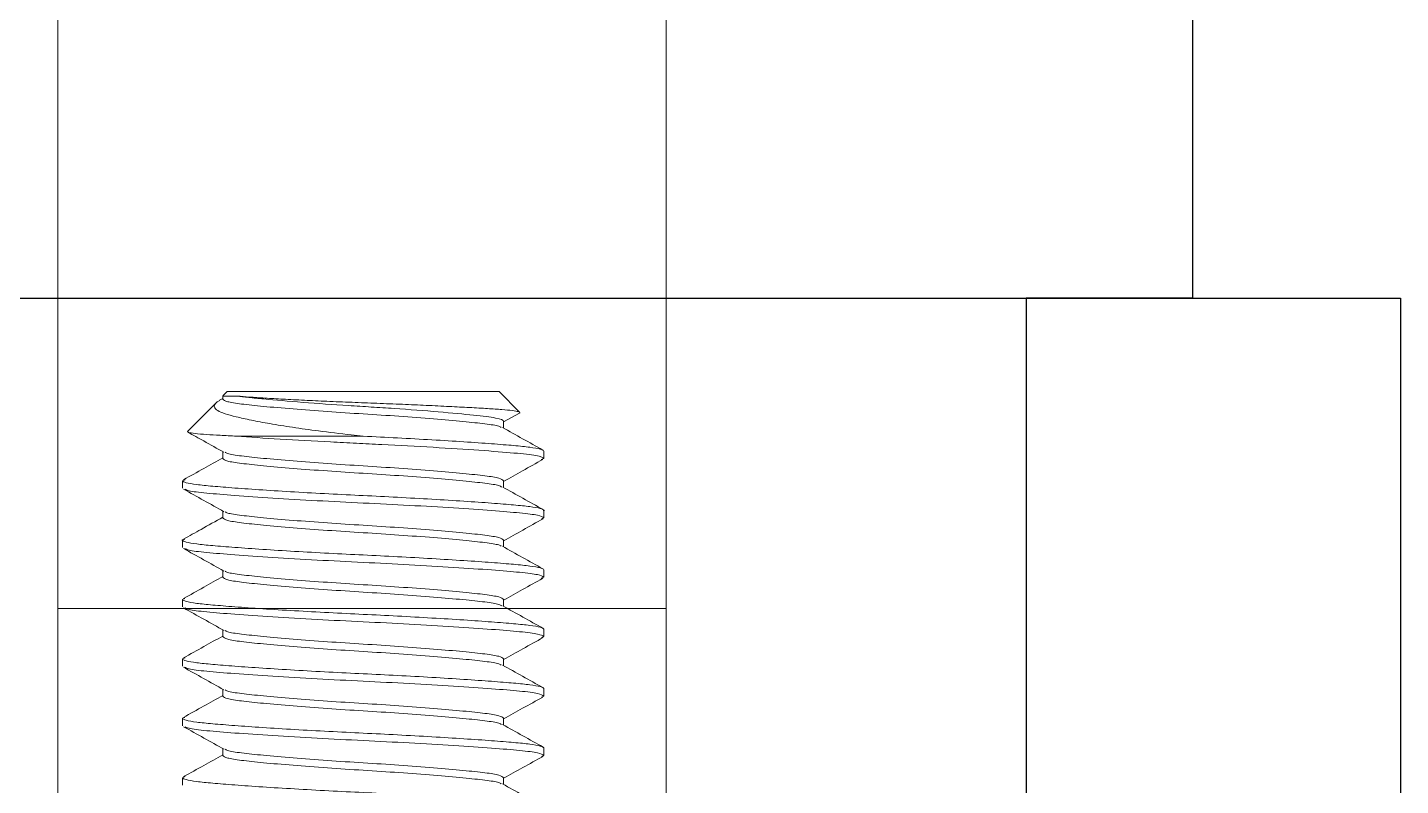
# Model space of a CAD drawing. Extents: x -82 to 113, y -82 to 93.
# Drawn here: x 22.935 to 23.657, y 71.642 to 72.041 of the extents above; entities that cross this region are included whole.
import ezdxf

# ---------------------------------------------------------------- set-up
doc = ezdxf.new("R2010")
doc.units = 0
doc.header["$MEASUREMENT"] = 0
doc.layers.get('0').update_dxf_attribs({"linetype": 'CONTINUOUS'})
doc.layers.add('Ballons', color=7, linetype='CONTINUOUS')
doc.layers.add('DIM', color=7, linetype='CONTINUOUS')

# ---------------------------------------------------------------- blocks, each defined once
blk = doc.blocks.new('23203')
at = {"color": 7, "linetype": 'Continuous', "lineweight": 15}
for p, q in [((12.64106, 67.76369), (12.64106, 68.53369)), ((12.96106, 68.53369), (12.96106, 67.76369)), ((12.64106, 67.76369), (12.96106, 67.76369)), ((12.64106, 64.41369), (12.64106, 67.76369)), ((12.96106, 64.41369), (12.96106, 67.76369))]:
    blk.add_line(p, q, dxfattribs=at)
blk = doc.blocks.new('25342')
at = {"color": 7, "linetype": 'Continuous', "lineweight": 15}
for p, q in [((2.55859, 0.095), (2.5581, 0.0938)), ((2.5625, 0.095), (2.55859, 0.095)), ((2.58984, 0.095), (2.58932, 0.09372)), ((2.59375, 0.095), (2.58984, 0.095)), ((2.62109, 0.095), (2.62062, 0.09384)), ((2.625, 0.095), (2.62109, 0.095)), ((2.65234, 0.095), (2.65181, 0.09369)), ((2.65625, 0.095), (2.65234, 0.095)), ((2.68359, 0.095), (2.68313, 0.09386)), ((2.6875, 0.095), (2.68359, 0.095)), ((2.71484, 0.095), (2.7143, 0.09367)), ((2.71875, 0.095), (2.71484, 0.095)), ((2.73869, 0.08217), (2.73405, 0.07386)), ((2.73878, 0.08212), (2.73892, 0.08248)), ((2.75, 0.07156), (2.73927, 0.08229)), ((2.54687, 0.07386), (2.5433, 0.07386)), ((2.57813, 0.07386), (2.57455, 0.07386)), ((2.60938, 0.07386), (2.6058, 0.07386)), ((2.64063, 0.07386), (2.63704, 0.07386)), ((2.67188, 0.07386), (2.66829, 0.07386)), ((2.70312, 0.07386), (2.69954, 0.07386)), ((2.73437, 0.07386), (2.7308, 0.07386)), ((2.75, 0.07156), (2.75, -0.07156)), ((2.72656, -0.06656), (2.72656, 0)), ((2.74775, -0.07381), (2.75, -0.07156)), ((2.55859, -0.07386), (2.56217, -0.07386)), ((2.58984, -0.07386), (2.59342, -0.07386)), ((2.62109, -0.07386), (2.62467, -0.07386)), ((2.65234, -0.07386), (2.65592, -0.07386)), ((2.68359, -0.07386), (2.68717, -0.07386)), ((2.71484, -0.07386), (2.71842, -0.07386)), ((2.7291, -0.09246), (2.74417, -0.07739)), ((2.74548, -0.07554), (2.74642, -0.07386)), ((2.74609, -0.07386), (2.7477, -0.07386)), ((2.54742, -0.09366), (2.54687, -0.095)), ((2.57859, -0.09386), (2.57813, -0.095)), ((2.60991, -0.09369), (2.60937, -0.095)), ((2.64112, -0.0938), (2.64063, -0.095)), ((2.67238, -0.09377), (2.67188, -0.095)), ((2.70365, -0.09372), (2.70312, -0.095)), ((2.54297, -0.095), (2.54687, -0.095)), ((2.57422, -0.095), (2.57813, -0.095)), ((2.60547, -0.095), (2.60937, -0.095)), ((2.63672, -0.095), (2.64063, -0.095)), ((2.66797, -0.095), (2.67188, -0.095)), ((2.69922, -0.095), (2.70312, -0.095))]:
    blk.add_line(p, q, dxfattribs=at)
for points, knots in [([(2.54687, -0.095), (2.54618, -0.095), (2.54548, -0.09235), (2.54455, -0.08526), (2.54428, -0.08246), (2.54369, -0.07578), (2.54337, -0.07188), (2.54238, -0.05868), (2.54166, -0.04782), (2.54028, -0.02438), (2.53963, -0.01188), (2.5385, 0.01187), (2.53784, 0.02438), (2.53646, 0.04782), (2.53575, 0.05868), (2.53476, 0.07188), (2.53444, 0.07578), (2.53385, 0.08246), (2.53357, 0.08526), (2.53264, 0.09235), (2.53195, 0.095), (2.53125, 0.095)], [0, 0, 0, 0, 0.125, 0.125, 0.1875, 0.1875, 0.25, 0.25, 0.375, 0.375, 0.5, 0.5, 0.625, 0.625, 0.75, 0.75, 0.8125, 0.8125, 0.875, 0.875, 1, 1, 1, 1]), ([(2.54363, 0.07326), (2.54165, 0.07681), (2.53769, 0.0839), (2.53373, 0.091), (2.53176, 0.09455)], [0, 0, 0, 0, 0.499658, 1, 1, 1, 1]), ([(2.5581, 0.09458), (2.55613, 0.09103), (2.55228, 0.08413), (2.54843, 0.07722), (2.54655, 0.07386)], [0, 0, 0, 0, 0.512782, 1, 1, 1, 1]), ([(2.57367, -0.09366), (2.57339, -0.09321), (2.57267, -0.09202), (2.57162, -0.08301), (2.57039, -0.0681), (2.56901, -0.04805), (2.56763, -0.02473), (2.56641, 0), (2.56518, 0.02473), (2.5638, 0.04806), (2.56242, 0.06807), (2.5612, 0.08311), (2.55997, 0.09307), (2.55906, 0.09435), (2.55859, 0.095)], [0, 0, 0, 0, 0.05268, 0.137433, 0.222186, 0.309947, 0.397707, 0.48246, 0.567213, 0.654973, 0.742733, 0.827487, 0.91224, 1, 1, 1, 1]), ([(2.57813, -0.095), (2.57743, -0.095), (2.57673, -0.09235), (2.5758, -0.08526), (2.57553, -0.08246), (2.57494, -0.07578), (2.57462, -0.07188), (2.57363, -0.05868), (2.57291, -0.04782), (2.57153, -0.02438), (2.57088, -0.01188), (2.56975, 0.01187), (2.56909, 0.02438), (2.56771, 0.04782), (2.567, 0.05868), (2.56601, 0.07188), (2.56569, 0.07578), (2.5651, 0.08246), (2.56482, 0.08526), (2.56389, 0.09235), (2.5632, 0.095), (2.5625, 0.095)], [0, 0, 0, 0, 0.125, 0.125, 0.1875, 0.1875, 0.25, 0.25, 0.375, 0.375, 0.5, 0.5, 0.625, 0.625, 0.75, 0.75, 0.8125, 0.8125, 0.875, 0.875, 1, 1, 1, 1]), ([(2.57483, 0.07335), (2.57286, 0.07688), (2.56891, 0.08396), (2.56496, 0.09104), (2.56299, 0.09458)], [0, 0, 0, 0, 0.499772, 1, 1, 1, 1]), ([(2.58932, 0.09452), (2.58734, 0.09097), (2.5835, 0.08408), (2.57966, 0.07719), (2.5778, 0.07386)], [0, 0, 0, 0, 0.515623, 1, 1, 1, 1]), ([(2.605, -0.09387), (2.6047, -0.09338), (2.60394, -0.09217), (2.60287, -0.08303), (2.60164, -0.0681), (2.60026, -0.04805), (2.59888, -0.02473), (2.59766, 0), (2.59643, 0.02473), (2.59505, 0.04806), (2.59367, 0.06807), (2.59245, 0.08311), (2.59122, 0.09307), (2.59031, 0.09435), (2.58984, 0.095)], [0, 0, 0, 0, 0.05772, 0.142022, 0.226325, 0.313618, 0.400911, 0.485213, 0.569516, 0.656809, 0.744102, 0.828404, 0.912707, 1, 1, 1, 1]), ([(2.60937, -0.095), (2.60868, -0.095), (2.60798, -0.09235), (2.60705, -0.08526), (2.60678, -0.08246), (2.60619, -0.07578), (2.60587, -0.07188), (2.60488, -0.05868), (2.60416, -0.04782), (2.60278, -0.02438), (2.60213, -0.01188), (2.601, 0.01187), (2.60034, 0.02438), (2.59896, 0.04782), (2.59825, 0.05868), (2.59726, 0.07188), (2.59694, 0.07578), (2.59635, 0.08246), (2.59607, 0.08526), (2.59514, 0.09235), (2.59445, 0.095), (2.59375, 0.095)], [0, 0, 0, 0, 0.125, 0.125, 0.1875, 0.1875, 0.25, 0.25, 0.375, 0.375, 0.5, 0.5, 0.625, 0.625, 0.75, 0.75, 0.8125, 0.8125, 0.875, 0.875, 1, 1, 1, 1]), ([(2.60616, 0.07321), (2.60418, 0.07675), (2.60022, 0.08385), (2.59626, 0.09095), (2.59429, 0.0945)], [0, 0, 0, 0, 0.499669, 1, 1, 1, 1]), ([(2.62062, 0.0946), (2.61864, 0.09106), (2.61479, 0.08414), (2.61093, 0.07723), (2.60905, 0.07386)], [0, 0, 0, 0, 0.512296, 1, 1, 1, 1]), ([(2.63618, -0.09367), (2.6359, -0.09322), (2.63517, -0.09203), (2.63412, -0.08301), (2.63289, -0.0681), (2.63151, -0.04805), (2.63013, -0.02473), (2.62891, 0), (2.62768, 0.02473), (2.6263, 0.04806), (2.62492, 0.06807), (2.6237, 0.08311), (2.62247, 0.09307), (2.62156, 0.09435), (2.62109, 0.095)], [0, 0, 0, 0, 0.0530053, 0.1377294, 0.2224535, 0.3101835, 0.3979135, 0.4826376, 0.5673617, 0.6550918, 0.7428218, 0.8275459, 0.91227, 1, 1, 1, 1]), ([(2.64063, -0.095), (2.63993, -0.095), (2.63923, -0.09235), (2.6383, -0.08526), (2.63803, -0.08246), (2.63744, -0.07578), (2.63712, -0.07188), (2.63613, -0.05868), (2.63541, -0.04782), (2.63403, -0.02438), (2.63338, -0.01188), (2.63225, 0.01187), (2.63159, 0.02438), (2.63021, 0.04782), (2.6295, 0.05868), (2.62851, 0.07188), (2.62819, 0.07578), (2.6276, 0.08246), (2.62732, 0.08526), (2.62639, 0.09235), (2.6257, 0.095), (2.625, 0.095)], [0, 0, 0, 0, 0.125, 0.125, 0.1875, 0.1875, 0.25, 0.25, 0.375, 0.375, 0.5, 0.5, 0.625, 0.625, 0.75, 0.75, 0.8125, 0.8125, 0.875, 0.875, 1, 1, 1, 1]), ([(2.63732, 0.07337), (2.63534, 0.07691), (2.63139, 0.08399), (2.62744, 0.09108), (2.62546, 0.09463)], [0, 0, 0, 0, 0.499738, 1, 1, 1, 1]), ([(2.65181, 0.09449), (2.64983, 0.09094), (2.646, 0.08406), (2.64216, 0.07719), (2.6403, 0.07386)], [0, 0, 0, 0, 0.516109, 1, 1, 1, 1]), ([(2.6675, -0.09384), (2.66719, -0.09336), (2.66644, -0.09216), (2.66537, -0.08303), (2.66414, -0.0681), (2.66276, -0.04805), (2.66138, -0.02473), (2.66016, 0), (2.65893, 0.02473), (2.65755, 0.04806), (2.65617, 0.06807), (2.65495, 0.08311), (2.65372, 0.09307), (2.65281, 0.09435), (2.65234, 0.095)], [0, 0, 0, 0, 0.057161, 0.141513, 0.225865, 0.31321, 0.400556, 0.484908, 0.56926, 0.656605, 0.74395, 0.828303, 0.912655, 1, 1, 1, 1]), ([(2.67188, -0.095), (2.67118, -0.095), (2.67048, -0.09235), (2.66955, -0.08526), (2.66928, -0.08246), (2.66869, -0.07578), (2.66837, -0.07188), (2.66738, -0.05868), (2.66666, -0.04782), (2.66528, -0.02438), (2.66463, -0.01188), (2.6635, 0.01187), (2.66284, 0.02438), (2.66146, 0.04782), (2.66075, 0.05868), (2.65976, 0.07188), (2.65944, 0.07578), (2.65885, 0.08246), (2.65857, 0.08526), (2.65764, 0.09235), (2.65695, 0.095), (2.65625, 0.095)], [0, 0, 0, 0, 0.125, 0.125, 0.1875, 0.1875, 0.25, 0.25, 0.375, 0.375, 0.5, 0.5, 0.625, 0.625, 0.75, 0.75, 0.8125, 0.8125, 0.875, 0.875, 1, 1, 1, 1]), ([(2.66866, 0.0732), (2.66669, 0.07674), (2.66273, 0.08383), (2.65878, 0.09092), (2.6568, 0.09447)], [0, 0, 0, 0, 0.4997013, 1, 1, 1, 1]), ([(2.68313, 0.09462), (2.68115, 0.09108), (2.6773, 0.08415), (2.67343, 0.07724), (2.67155, 0.07386)], [0, 0, 0, 0, 0.5120244, 1, 1, 1, 1]), ([(2.69869, -0.0937), (2.6984, -0.09323), (2.69767, -0.09204), (2.69662, -0.08301), (2.69539, -0.0681), (2.69401, -0.04805), (2.69263, -0.02473), (2.69141, 0), (2.69018, 0.02473), (2.6888, 0.04806), (2.68742, 0.06807), (2.6862, 0.08311), (2.68497, 0.09307), (2.68406, 0.09435), (2.68359, 0.095)], [0, 0, 0, 0, 0.053566, 0.13824, 0.222914, 0.310592, 0.39827, 0.482944, 0.567618, 0.655296, 0.742974, 0.827648, 0.912322, 1, 1, 1, 1]), ([(2.70312, -0.095), (2.70243, -0.095), (2.70173, -0.09235), (2.7008, -0.08526), (2.70053, -0.08246), (2.69994, -0.07578), (2.69962, -0.07188), (2.69863, -0.05868), (2.69791, -0.04782), (2.69653, -0.02438), (2.69588, -0.01188), (2.69475, 0.01187), (2.69409, 0.02438), (2.69271, 0.04782), (2.692, 0.05868), (2.69101, 0.07188), (2.69069, 0.07578), (2.6901, 0.08246), (2.68982, 0.08526), (2.68889, 0.09235), (2.6882, 0.095), (2.6875, 0.095)], [0, 0, 0, 0, 0.125, 0.125, 0.1875, 0.1875, 0.25, 0.25, 0.375, 0.375, 0.5, 0.5, 0.625, 0.625, 0.75, 0.75, 0.8125, 0.8125, 0.875, 0.875, 1, 1, 1, 1]), ([(2.69982, 0.07336), (2.69785, 0.0769), (2.69389, 0.08399), (2.68994, 0.09108), (2.68796, 0.09463)], [0, 0, 0, 0, 0.499702, 1, 1, 1, 1]), ([(2.7143, 0.09448), (2.71232, 0.09093), (2.70849, 0.08405), (2.70465, 0.07718), (2.7028, 0.07386)], [0, 0, 0, 0, 0.516388, 1, 1, 1, 1]), ([(2.72656, -0.06656), (2.72607, -0.0599), (2.72554, -0.05212), (2.7245, -0.03527), (2.72399, -0.02622), (2.72328, -0.01263), (2.72305, -0.00809), (2.72261, 0.00085), (2.7224, 0.00527), (2.72172, 0.01881), (2.72123, 0.02799), (2.7202, 0.04543), (2.71967, 0.05367), (2.71865, 0.06813), (2.71816, 0.07434), (2.7175, 0.08177), (2.7173, 0.08393), (2.71685, 0.08779), (2.71661, 0.08947), (2.71588, 0.09355), (2.71536, 0.095), (2.71484, 0.095)], [0, 0, 0, 0, 0.125, 0.125, 0.25, 0.25, 0.3125, 0.3125, 0.375, 0.375, 0.5, 0.5, 0.625, 0.625, 0.75, 0.75, 0.8125, 0.8125, 0.875, 0.875, 1, 1, 1, 1]), ([(2.72656, 0), (2.726, 0.01187), (2.72534, 0.02438), (2.72396, 0.04782), (2.72325, 0.05868), (2.72226, 0.07188), (2.72194, 0.07578), (2.72135, 0.08246), (2.72107, 0.08526), (2.72014, 0.09235), (2.71945, 0.095), (2.71875, 0.095)], [0, 0, 0, 0, 0.25, 0.25, 0.5, 0.5, 0.625, 0.625, 0.75, 0.75, 1, 1, 1, 1]), ([(2.73115, 0.07323), (2.72917, 0.07677), (2.72522, 0.08385), (2.72127, 0.09094), (2.71929, 0.09448)], [0, 0, 0, 0, 0.499743, 1, 1, 1, 1]), ([(2.73913, 0.08215), (2.73925, 0.08204), (2.73956, 0.08177), (2.74006, 0.07865), (2.74059, 0.07327), (2.74109, 0.06565), (2.74164, 0.05629), (2.7422, 0.04534), (2.74277, 0.03343), (2.74334, 0.02058), (2.74388, 0.00738), (2.74438, -0.00608), (2.74492, -0.01901), (2.74548, -0.03126), (2.74605, -0.04224), (2.74662, -0.05193), (2.74718, -0.06028), (2.74753, -0.06426), (2.7477, -0.06629)], [0, 0, 0, 0, 0.04341, 0.108696, 0.175874, 0.241166, 0.308483, 0.371676, 0.436736, 0.499373, 0.563825, 0.626465, 0.69104, 0.75175, 0.814265, 0.874253, 0.935979, 1, 1, 1, 1]), ([(2.55859, -0.07386), (2.55813, -0.07335), (2.55721, -0.07236), (2.55599, -0.06461), (2.55476, -0.05292), (2.55339, -0.03736), (2.55201, -0.01923), (2.55078, 0), (2.54956, 0.01923), (2.54818, 0.03736), (2.5468, 0.05295), (2.54557, 0.06452), (2.54455, 0.07139), (2.54386, 0.0723), (2.54362, 0.07262)], [0, 0, 0, 0, 0.088357, 0.173675, 0.258993, 0.34735, 0.435706, 0.521025, 0.606343, 0.694699, 0.783056, 0.868374, 0.953693, 1, 1, 1, 1]), ([(2.56182, -0.07257), (2.56159, -0.07226), (2.56091, -0.07135), (2.5599, -0.06451), (2.55867, -0.05295), (2.55729, -0.03736), (2.55591, -0.01923), (2.55469, 0), (2.55346, 0.01923), (2.55208, 0.03736), (2.5507, 0.05292), (2.54948, 0.06461), (2.54825, 0.07236), (2.54734, 0.07335), (2.54687, 0.07386)], [0, 0, 0, 0, 0.044767, 0.130223, 0.21568, 0.304179, 0.392679, 0.478135, 0.563591, 0.652091, 0.740591, 0.826047, 0.911503, 1, 1, 1, 1]), ([(2.58984, -0.07386), (2.58938, -0.07335), (2.58846, -0.07236), (2.58724, -0.06461), (2.58601, -0.05292), (2.58464, -0.03736), (2.58326, -0.01923), (2.58203, 0), (2.58081, 0.01923), (2.57943, 0.03736), (2.57805, 0.05295), (2.57682, 0.06453), (2.57579, 0.07146), (2.57508, 0.07237), (2.57482, 0.07271)], [0, 0, 0, 0, 0.0880881, 0.1731472, 0.2582063, 0.3462944, 0.4343826, 0.5194417, 0.6045007, 0.6925889, 0.780677, 0.8657361, 0.9507952, 1, 1, 1, 1]), ([(2.59315, -0.07271), (2.59289, -0.07238), (2.59218, -0.07146), (2.59115, -0.06453), (2.58992, -0.05295), (2.58854, -0.03736), (2.58716, -0.01923), (2.58594, 0), (2.58471, 0.01923), (2.58333, 0.03736), (2.58195, 0.05292), (2.58073, 0.06461), (2.5795, 0.07236), (2.57859, 0.07335), (2.57813, 0.07386)], [0, 0, 0, 0, 0.04929, 0.134343, 0.219396, 0.307478, 0.39556, 0.480613, 0.565666, 0.653748, 0.74183, 0.826883, 0.911936, 1, 1, 1, 1]), ([(2.62109, -0.07386), (2.62063, -0.07335), (2.61971, -0.07236), (2.61849, -0.06461), (2.61726, -0.05292), (2.61589, -0.03736), (2.61451, -0.01923), (2.61328, 0), (2.61206, 0.01923), (2.61068, 0.03736), (2.6093, 0.05295), (2.60807, 0.06451), (2.60706, 0.07135), (2.60638, 0.07225), (2.60615, 0.07257)], [0, 0, 0, 0, 0.088517, 0.17399, 0.259464, 0.347981, 0.436498, 0.521971, 0.607444, 0.695961, 0.784478, 0.869952, 0.955425, 1, 1, 1, 1]), ([(2.62433, -0.07259), (2.62409, -0.07227), (2.62341, -0.07136), (2.6224, -0.06452), (2.62117, -0.05295), (2.61979, -0.03736), (2.61841, -0.01923), (2.61719, 0), (2.61596, 0.01923), (2.61458, 0.03736), (2.6132, 0.05292), (2.61198, 0.06461), (2.61075, 0.07236), (2.60984, 0.07335), (2.60938, 0.07386)], [0, 0, 0, 0, 0.045343, 0.13075, 0.216157, 0.304605, 0.393054, 0.478461, 0.563868, 0.652316, 0.740765, 0.826172, 0.911579, 1, 1, 1, 1]), ([(2.65234, -0.07386), (2.65188, -0.07335), (2.65097, -0.07236), (2.64974, -0.06461), (2.64851, -0.05292), (2.64714, -0.03736), (2.64576, -0.01923), (2.64453, 0), (2.64331, 0.01923), (2.64193, 0.03736), (2.64055, 0.05295), (2.63932, 0.06453), (2.63828, 0.07148), (2.63757, 0.0724), (2.63731, 0.07274)], [0, 0, 0, 0, 0.087998, 0.17297, 0.257942, 0.345939, 0.433937, 0.518909, 0.603881, 0.691879, 0.779876, 0.864848, 0.94982, 1, 1, 1, 1]), ([(2.65563, -0.07269), (2.65538, -0.07236), (2.65468, -0.07144), (2.65365, -0.06453), (2.65242, -0.05295), (2.65104, -0.03736), (2.64966, -0.01923), (2.64844, 0), (2.64721, 0.01923), (2.64583, 0.03736), (2.64445, 0.05292), (2.64323, 0.06461), (2.642, 0.07236), (2.64109, 0.07335), (2.64063, 0.07386)], [0, 0, 0, 0, 0.048523, 0.133646, 0.218768, 0.306921, 0.395075, 0.480197, 0.565319, 0.653473, 0.741626, 0.826748, 0.911871, 1, 1, 1, 1]), ([(2.68359, -0.07386), (2.68313, -0.07335), (2.68221, -0.07236), (2.68099, -0.06461), (2.67976, -0.05292), (2.67839, -0.03736), (2.67701, -0.01923), (2.67578, 0), (2.67456, 0.01923), (2.67318, 0.03736), (2.6718, 0.05295), (2.67057, 0.06451), (2.66956, 0.07134), (2.66889, 0.07224), (2.66866, 0.07255)], [0, 0, 0, 0, 0.088544, 0.174055, 0.259566, 0.348122, 0.436678, 0.522189, 0.6077, 0.696255, 0.784811, 0.870322, 0.955833, 1, 1, 1, 1]), ([(2.68684, -0.07261), (2.6866, -0.07229), (2.68592, -0.07138), (2.6849, -0.06452), (2.68367, -0.05295), (2.68229, -0.03736), (2.68091, -0.01923), (2.67969, 0), (2.67846, 0.01923), (2.67708, 0.03736), (2.6757, 0.05292), (2.67448, 0.06461), (2.67325, 0.07236), (2.67234, 0.07335), (2.67188, 0.07386)], [0, 0, 0, 0, 0.046146, 0.131479, 0.216812, 0.305184, 0.393556, 0.478889, 0.564222, 0.652594, 0.740965, 0.826298, 0.911631, 1, 1, 1, 1]), ([(2.71484, -0.07386), (2.71438, -0.07335), (2.71346, -0.07236), (2.71224, -0.06461), (2.71101, -0.05292), (2.70964, -0.03736), (2.70826, -0.01923), (2.70703, 0), (2.70581, 0.01923), (2.70443, 0.03736), (2.70305, 0.05295), (2.70182, 0.06453), (2.70079, 0.07147), (2.70008, 0.07239), (2.69982, 0.07273)], [0, 0, 0, 0, 0.088016, 0.173032, 0.258047, 0.34609, 0.434133, 0.519149, 0.604164, 0.692207, 0.78025, 0.865266, 0.950281, 1, 1, 1, 1]), ([(2.71812, -0.07266), (2.71787, -0.07233), (2.71717, -0.07142), (2.71615, -0.06452), (2.71492, -0.05295), (2.71354, -0.03736), (2.71216, -0.01923), (2.71094, 0), (2.70971, 0.01923), (2.70833, 0.03736), (2.70695, 0.05292), (2.70573, 0.06461), (2.7045, 0.07236), (2.70359, 0.07335), (2.70312, 0.07386)], [0, 0, 0, 0, 0.047621, 0.132822, 0.218023, 0.306258, 0.394492, 0.479693, 0.564894, 0.653129, 0.741364, 0.826564, 0.911765, 1, 1, 1, 1]), ([(2.74609, -0.07386), (2.74563, -0.07335), (2.74471, -0.07236), (2.74349, -0.06461), (2.74226, -0.05292), (2.74089, -0.03736), (2.73951, -0.01923), (2.73828, 0), (2.73706, 0.01923), (2.73568, 0.03736), (2.7343, 0.05295), (2.73307, 0.06451), (2.73206, 0.07136), (2.73138, 0.07227), (2.73114, 0.07259)], [0, 0, 0, 0, 0.088432, 0.173847, 0.259263, 0.347721, 0.436178, 0.521594, 0.607009, 0.695467, 0.783924, 0.86934, 0.954756, 1, 1, 1, 1]), ([(2.7477, -0.06629), (2.74745, -0.06452), (2.74722, -0.06251), (2.7467, -0.05782), (2.74642, -0.05517), (2.74557, -0.04634), (2.74497, -0.0393), (2.74378, -0.02403), (2.7432, -0.01583), (2.74242, -0.00374), (2.74218, 0.00019), (2.74167, 0.00819), (2.74141, 0.01225), (2.74057, 0.02436), (2.73997, 0.03232), (2.73878, 0.04663), (2.73819, 0.05294), (2.73712, 0.06305), (2.73666, 0.06687), (2.73557, 0.07236), (2.73497, 0.07386), (2.73438, 0.07386)], [0, 0, 0, 0, 0.0625, 0.0625, 0.125, 0.125, 0.25, 0.25, 0.375, 0.375, 0.4375, 0.4375, 0.5, 0.5, 0.625, 0.625, 0.75, 0.75, 0.875, 0.875, 1, 1, 1, 1]), ([(2.74541, -0.0755), (2.74487, -0.07637), (2.74367, -0.07827), (2.74187, -0.07857), (2.74006, -0.07691), (2.73839, -0.07296), (2.73677, -0.06698), (2.73499, -0.05907), (2.73313, -0.04914), (2.73121, -0.03726), (2.72921, -0.02291), (2.72766, -0.01014), (2.72679, -0.00211), (2.72656, 0)], [0, 0, 0, 0, 0.074985, 0.163795, 0.255181, 0.344002, 0.435179, 0.529549, 0.626247, 0.728186, 0.833082, 0.956277, 1, 1, 1, 1]), ([(2.72656, -0.06656), (2.72672, -0.06954), (2.72703, -0.07557), (2.72747, -0.08303), (2.72797, -0.08885), (2.72852, -0.09234), (2.7289, -0.09241), (2.72908, -0.09244)], [0, 0, 0, 0, 0.182191, 0.368169, 0.581504, 0.801478, 1, 1, 1, 1]), ([(2.7477, -0.06629), (2.7477, -0.06737), (2.7477, -0.07015), (2.7477, -0.0728), (2.7477, -0.07412), (2.7477, -0.07379), (2.7477, -0.07376)], [0, 0, 0, 0, 0.2322128, 0.5962923, 0.9603718, 1, 1, 1, 1]), ([(2.54742, -0.09447), (2.5494, -0.09092), (2.55323, -0.08405), (2.55706, -0.07718), (2.55892, -0.07386)], [0, 0, 0, 0, 0.5160539, 1, 1, 1, 1]), ([(2.56181, -0.07322), (2.56379, -0.07676), (2.56775, -0.08384), (2.57169, -0.09093), (2.57367, -0.09447)], [0, 0, 0, 0, 0.499734, 1, 1, 1, 1]), ([(2.57859, -0.09462), (2.58057, -0.09107), (2.58442, -0.08415), (2.58829, -0.07723), (2.59017, -0.07386)], [0, 0, 0, 0, 0.51274, 1, 1, 1, 1]), ([(2.59314, -0.07335), (2.59512, -0.07689), (2.59908, -0.08398), (2.60303, -0.09107), (2.605, -0.09462)], [0, 0, 0, 0, 0.4996946, 1, 1, 1, 1]), ([(2.60991, -0.0945), (2.61189, -0.09095), (2.61572, -0.08407), (2.61956, -0.07719), (2.62142, -0.07386)], [0, 0, 0, 0, 0.514935, 1, 1, 1, 1]), ([(2.62432, -0.07323), (2.6263, -0.07677), (2.63025, -0.08385), (2.6342, -0.09094), (2.63618, -0.09448)], [0, 0, 0, 0, 0.49975, 1, 1, 1, 1]), ([(2.64112, -0.09458), (2.64309, -0.09103), (2.64694, -0.08412), (2.6508, -0.07721), (2.65267, -0.07386)], [0, 0, 0, 0, 0.514104, 1, 1, 1, 1]), ([(2.65563, -0.07333), (2.6576, -0.07687), (2.66156, -0.08396), (2.66552, -0.09106), (2.6675, -0.09461)], [0, 0, 0, 0, 0.499678, 1, 1, 1, 1]), ([(2.67238, -0.09455), (2.6741, -0.09146), (2.67795, -0.08456), (2.6818, -0.07766), (2.68392, -0.07386)], [0, 0, 0, 0, 0.448837, 1, 1, 1, 1]), ([(2.68684, -0.07326), (2.68881, -0.07679), (2.69276, -0.08387), (2.69671, -0.09096), (2.69868, -0.0945)], [0, 0, 0, 0, 0.499767, 1, 1, 1, 1]), ([(2.70365, -0.09452), (2.70563, -0.09097), (2.70946, -0.08408), (2.71331, -0.07719), (2.71517, -0.07386)], [0, 0, 0, 0, 0.515599, 1, 1, 1, 1]), ([(2.71811, -0.0733), (2.72009, -0.07685), (2.7236, -0.08313), (2.7271, -0.08941), (2.72862, -0.09215)], [0, 0, 0, 0, 0.56426, 1, 1, 1, 1])]:
    blk.add_open_spline(points, degree=3, knots=knots, dxfattribs=at)
at = {"color": 7, "linetype": 'Continuous'}
for p in [(2.6875, 0.095), (2.67188, -0.095)]:
    blk.add_point(p, dxfattribs=at)

msp = doc.modelspace()

# ---------------------------------------------------------------- linework, layer by layer
at = {"linetype": 'Continuous', "flags": 128}
msp.add_lwpolyline([(23.65686, 71.89843), (23.65686, 71.62343), (22.56286, 71.62343), (22.56286, 71.89843)], close=True, dxfattribs=at)
at = {"layer": 'Ballons', "linetype": 'Continuous'}
msp.add_lwpolyline([(23.54736, 72.90611), (23.54736, 71.89843), (23.45986, 71.89843), (23.45986, 71.44843), (22.75986, 71.44843), (22.75986, 71.89843), (22.67236, 71.89843), (22.67236, 72.90611)], dxfattribs=at)

# ---------------------------------------------------------------- block references
at = {"layer": 'Ballons', "xscale": -1, "rotation": 270}
msp.add_blockref('25342', (23.11116, 69.09932), dxfattribs=at)
at = {"layer": 'DIM'}
msp.add_blockref('23203', (10.30945, 3.97145), dxfattribs=at)

doc.saveas('drawing.dxf')
